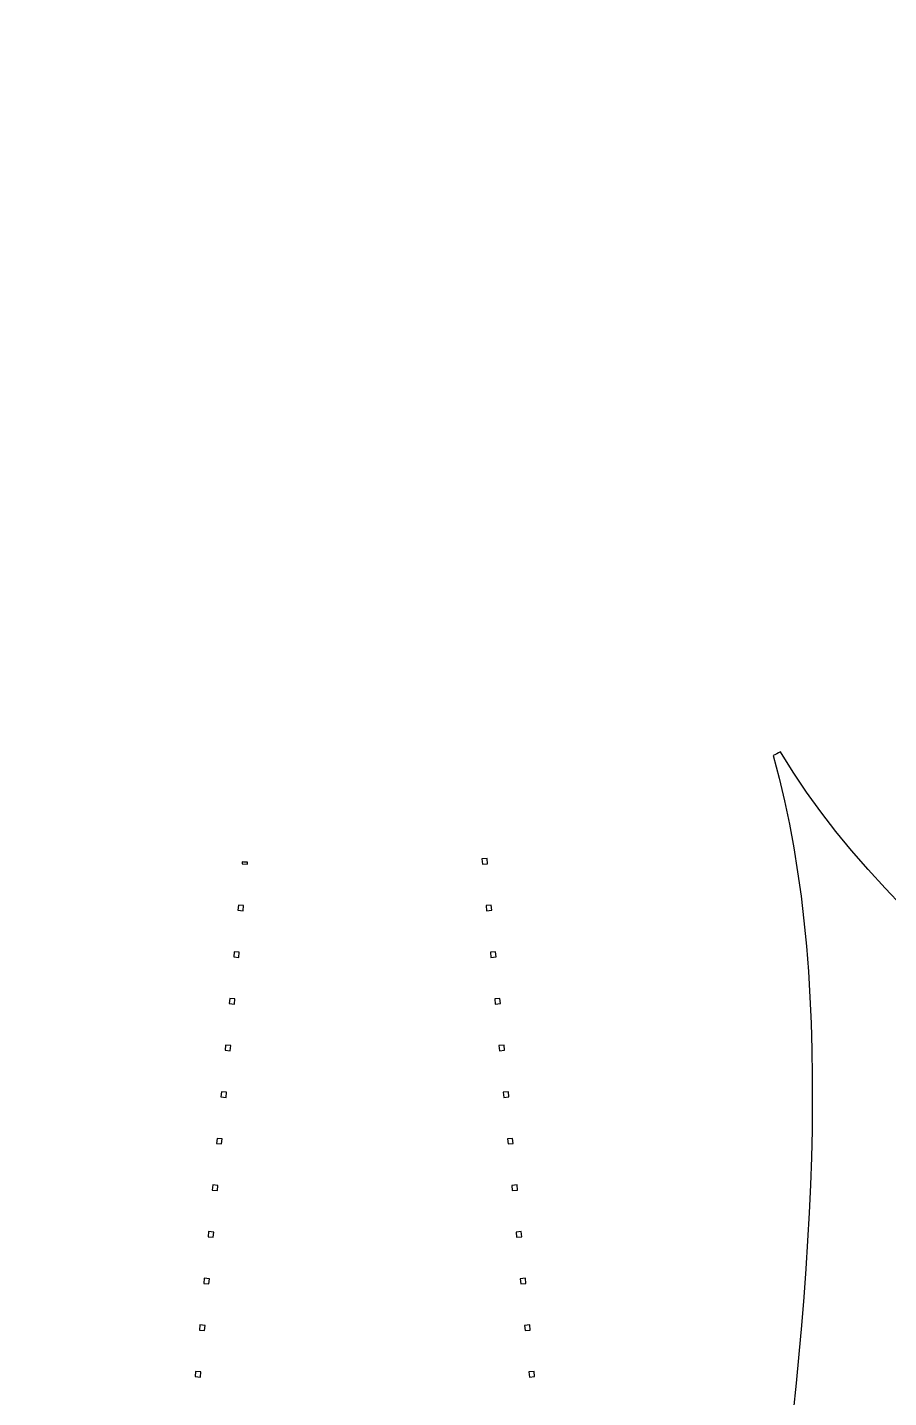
# Model space of a CAD drawing. Header units: centimetres. Extents: x -14.4 to 14.4, y -14.4 to 14.4.
# Drawn here: x -1.27 to 2.66, y -7.26 to -1.01 of the extents above; entities that cross this region are included whole.
import ezdxf
from ezdxf.lldxf.tags import DXFTag

# ---------------------------------------------------------------- set-up
doc = ezdxf.new("R2010")
doc.units = ezdxf.units.CM
doc.header["$MEASUREMENT"] = 0
doc.layers.add('Layer 1', color=7, linetype='Continuous')
tags = doc.linetypes.add('New Line1', pattern=[0.2, 0.1, -0.1]).pattern_tags.tags
tags[6:7] = [DXFTag(74, 4), DXFTag(75, 0), DXFTag(340, '0'), DXFTag(46, 1.0), DXFTag(50, 0.0), DXFTag(44, 0.0), DXFTag(45, 0.0)]
tags[4:5] = [DXFTag(74, 4), DXFTag(75, 0), DXFTag(340, '0'), DXFTag(46, 1.0), DXFTag(50, 0.0), DXFTag(44, 0.0), DXFTag(45, 0.0)]
tags = doc.linetypes.add('New Line272', pattern=[0.2, 0.1, -0.1]).pattern_tags.tags
tags[6:7] = [DXFTag(74, 4), DXFTag(75, 0), DXFTag(340, '0'), DXFTag(46, 1.0), DXFTag(50, 0.0), DXFTag(44, 0.0), DXFTag(45, 0.0)]
tags[4:5] = [DXFTag(74, 4), DXFTag(75, 0), DXFTag(340, '0'), DXFTag(46, 1.0), DXFTag(50, 0.0), DXFTag(44, 0.0), DXFTag(45, 0.0)]
tags = doc.linetypes.add('New Line273', pattern=[0.2, 0.1, -0.1]).pattern_tags.tags
tags[6:7] = [DXFTag(74, 4), DXFTag(75, 0), DXFTag(340, '0'), DXFTag(46, 1.0), DXFTag(50, 0.0), DXFTag(44, 0.0), DXFTag(45, 0.0)]
tags[4:5] = [DXFTag(74, 4), DXFTag(75, 0), DXFTag(340, '0'), DXFTag(46, 1.0), DXFTag(50, 0.0), DXFTag(44, 0.0), DXFTag(45, 0.0)]
tags = doc.linetypes.add('New Line281', pattern=[0.2, 0.1, -0.1]).pattern_tags.tags
tags[6:7] = [DXFTag(74, 4), DXFTag(75, 0), DXFTag(340, '0'), DXFTag(46, 1.0), DXFTag(50, 0.0), DXFTag(44, 0.0), DXFTag(45, 0.0)]
tags[4:5] = [DXFTag(74, 4), DXFTag(75, 0), DXFTag(340, '0'), DXFTag(46, 1.0), DXFTag(50, 0.0), DXFTag(44, 0.0), DXFTag(45, 0.0)]
tags = doc.linetypes.add('New Line282', pattern=[0.2, 0.1, -0.1]).pattern_tags.tags
tags[6:7] = [DXFTag(74, 4), DXFTag(75, 0), DXFTag(340, '0'), DXFTag(46, 1.0), DXFTag(50, 0.0), DXFTag(44, 0.0), DXFTag(45, 0.0)]
tags[4:5] = [DXFTag(74, 4), DXFTag(75, 0), DXFTag(340, '0'), DXFTag(46, 1.0), DXFTag(50, 0.0), DXFTag(44, 0.0), DXFTag(45, 0.0)]
tags = doc.linetypes.add('New Line290', pattern=[0.2, 0.1, -0.1]).pattern_tags.tags
tags[6:7] = [DXFTag(74, 4), DXFTag(75, 0), DXFTag(340, '0'), DXFTag(46, 1.0), DXFTag(50, 0.0), DXFTag(44, 0.0), DXFTag(45, 0.0)]
tags[4:5] = [DXFTag(74, 4), DXFTag(75, 0), DXFTag(340, '0'), DXFTag(46, 1.0), DXFTag(50, 0.0), DXFTag(44, 0.0), DXFTag(45, 0.0)]
tags = doc.linetypes.add('New Line291', pattern=[0.2, 0.1, -0.1]).pattern_tags.tags
tags[6:7] = [DXFTag(74, 4), DXFTag(75, 0), DXFTag(340, '0'), DXFTag(46, 1.0), DXFTag(50, 0.0), DXFTag(44, 0.0), DXFTag(45, 0.0)]
tags[4:5] = [DXFTag(74, 4), DXFTag(75, 0), DXFTag(340, '0'), DXFTag(46, 1.0), DXFTag(50, 0.0), DXFTag(44, 0.0), DXFTag(45, 0.0)]
tags = doc.linetypes.add('New Line297', pattern=[0.2, 0.1, -0.1]).pattern_tags.tags
tags[6:7] = [DXFTag(74, 4), DXFTag(75, 0), DXFTag(340, '0'), DXFTag(46, 1.0), DXFTag(50, 0.0), DXFTag(44, 0.0), DXFTag(45, 0.0)]
tags[4:5] = [DXFTag(74, 4), DXFTag(75, 0), DXFTag(340, '0'), DXFTag(46, 1.0), DXFTag(50, 0.0), DXFTag(44, 0.0), DXFTag(45, 0.0)]
tags = doc.linetypes.add('New Line298', pattern=[0.2, 0.1, -0.1]).pattern_tags.tags
tags[6:7] = [DXFTag(74, 4), DXFTag(75, 0), DXFTag(340, '0'), DXFTag(46, 1.0), DXFTag(50, 0.0), DXFTag(44, 0.0), DXFTag(45, 0.0)]
tags[4:5] = [DXFTag(74, 4), DXFTag(75, 0), DXFTag(340, '0'), DXFTag(46, 1.0), DXFTag(50, 0.0), DXFTag(44, 0.0), DXFTag(45, 0.0)]
tags = doc.linetypes.add('New Line303', pattern=[0.2, 0.1, -0.1]).pattern_tags.tags
tags[6:7] = [DXFTag(74, 4), DXFTag(75, 0), DXFTag(340, '0'), DXFTag(46, 1.0), DXFTag(50, 0.0), DXFTag(44, 0.0), DXFTag(45, 0.0)]
tags[4:5] = [DXFTag(74, 4), DXFTag(75, 0), DXFTag(340, '0'), DXFTag(46, 1.0), DXFTag(50, 0.0), DXFTag(44, 0.0), DXFTag(45, 0.0)]
tags = doc.linetypes.add('New Line304', pattern=[0.2, 0.1, -0.1]).pattern_tags.tags
tags[6:7] = [DXFTag(74, 4), DXFTag(75, 0), DXFTag(340, '0'), DXFTag(46, 1.0), DXFTag(50, 0.0), DXFTag(44, 0.0), DXFTag(45, 0.0)]
tags[4:5] = [DXFTag(74, 4), DXFTag(75, 0), DXFTag(340, '0'), DXFTag(46, 1.0), DXFTag(50, 0.0), DXFTag(44, 0.0), DXFTag(45, 0.0)]
tags = doc.linetypes.add('New Line308', pattern=[0.2, 0.1, -0.1]).pattern_tags.tags
tags[6:7] = [DXFTag(74, 4), DXFTag(75, 0), DXFTag(340, '0'), DXFTag(46, 1.0), DXFTag(50, 0.0), DXFTag(44, 0.0), DXFTag(45, 0.0)]
tags[4:5] = [DXFTag(74, 4), DXFTag(75, 0), DXFTag(340, '0'), DXFTag(46, 1.0), DXFTag(50, 0.0), DXFTag(44, 0.0), DXFTag(45, 0.0)]
tags = doc.linetypes.add('New Line309', pattern=[0.2, 0.1, -0.1]).pattern_tags.tags
tags[6:7] = [DXFTag(74, 4), DXFTag(75, 0), DXFTag(340, '0'), DXFTag(46, 1.0), DXFTag(50, 0.0), DXFTag(44, 0.0), DXFTag(45, 0.0)]
tags[4:5] = [DXFTag(74, 4), DXFTag(75, 0), DXFTag(340, '0'), DXFTag(46, 1.0), DXFTag(50, 0.0), DXFTag(44, 0.0), DXFTag(45, 0.0)]
tags = doc.linetypes.add('New Line313', pattern=[0.2, 0.1, -0.1]).pattern_tags.tags
tags[6:7] = [DXFTag(74, 4), DXFTag(75, 0), DXFTag(340, '0'), DXFTag(46, 1.0), DXFTag(50, 0.0), DXFTag(44, 0.0), DXFTag(45, 0.0)]
tags[4:5] = [DXFTag(74, 4), DXFTag(75, 0), DXFTag(340, '0'), DXFTag(46, 1.0), DXFTag(50, 0.0), DXFTag(44, 0.0), DXFTag(45, 0.0)]
tags = doc.linetypes.add('New Line314', pattern=[0.2, 0.1, -0.1]).pattern_tags.tags
tags[6:7] = [DXFTag(74, 4), DXFTag(75, 0), DXFTag(340, '0'), DXFTag(46, 1.0), DXFTag(50, 0.0), DXFTag(44, 0.0), DXFTag(45, 0.0)]
tags[4:5] = [DXFTag(74, 4), DXFTag(75, 0), DXFTag(340, '0'), DXFTag(46, 1.0), DXFTag(50, 0.0), DXFTag(44, 0.0), DXFTag(45, 0.0)]
tags = doc.linetypes.add('New Line318', pattern=[0.2, 0.1, -0.1]).pattern_tags.tags
tags[6:7] = [DXFTag(74, 4), DXFTag(75, 0), DXFTag(340, '0'), DXFTag(46, 1.0), DXFTag(50, 0.0), DXFTag(44, 0.0), DXFTag(45, 0.0)]
tags[4:5] = [DXFTag(74, 4), DXFTag(75, 0), DXFTag(340, '0'), DXFTag(46, 1.0), DXFTag(50, 0.0), DXFTag(44, 0.0), DXFTag(45, 0.0)]
tags = doc.linetypes.add('New Line319', pattern=[0.2, 0.1, -0.1]).pattern_tags.tags
tags[6:7] = [DXFTag(74, 4), DXFTag(75, 0), DXFTag(340, '0'), DXFTag(46, 1.0), DXFTag(50, 0.0), DXFTag(44, 0.0), DXFTag(45, 0.0)]
tags[4:5] = [DXFTag(74, 4), DXFTag(75, 0), DXFTag(340, '0'), DXFTag(46, 1.0), DXFTag(50, 0.0), DXFTag(44, 0.0), DXFTag(45, 0.0)]
tags = doc.linetypes.add('New Line324', pattern=[0.2, 0.1, -0.1]).pattern_tags.tags
tags[6:7] = [DXFTag(74, 4), DXFTag(75, 0), DXFTag(340, '0'), DXFTag(46, 1.0), DXFTag(50, 0.0), DXFTag(44, 0.0), DXFTag(45, 0.0)]
tags[4:5] = [DXFTag(74, 4), DXFTag(75, 0), DXFTag(340, '0'), DXFTag(46, 1.0), DXFTag(50, 0.0), DXFTag(44, 0.0), DXFTag(45, 0.0)]
tags = doc.linetypes.add('New Line325', pattern=[0.2, 0.1, -0.1]).pattern_tags.tags
tags[6:7] = [DXFTag(74, 4), DXFTag(75, 0), DXFTag(340, '0'), DXFTag(46, 1.0), DXFTag(50, 0.0), DXFTag(44, 0.0), DXFTag(45, 0.0)]
tags[4:5] = [DXFTag(74, 4), DXFTag(75, 0), DXFTag(340, '0'), DXFTag(46, 1.0), DXFTag(50, 0.0), DXFTag(44, 0.0), DXFTag(45, 0.0)]
tags = doc.linetypes.add('New Line328', pattern=[0.2, 0.1, -0.1]).pattern_tags.tags
tags[6:7] = [DXFTag(74, 4), DXFTag(75, 0), DXFTag(340, '0'), DXFTag(46, 1.0), DXFTag(50, 0.0), DXFTag(44, 0.0), DXFTag(45, 0.0)]
tags[4:5] = [DXFTag(74, 4), DXFTag(75, 0), DXFTag(340, '0'), DXFTag(46, 1.0), DXFTag(50, 0.0), DXFTag(44, 0.0), DXFTag(45, 0.0)]
tags = doc.linetypes.add('New Line329', pattern=[0.2, 0.1, -0.1]).pattern_tags.tags
tags[6:7] = [DXFTag(74, 4), DXFTag(75, 0), DXFTag(340, '0'), DXFTag(46, 1.0), DXFTag(50, 0.0), DXFTag(44, 0.0), DXFTag(45, 0.0)]
tags[4:5] = [DXFTag(74, 4), DXFTag(75, 0), DXFTag(340, '0'), DXFTag(46, 1.0), DXFTag(50, 0.0), DXFTag(44, 0.0), DXFTag(45, 0.0)]
tags = doc.linetypes.add('New Line333', pattern=[0.2, 0.1, -0.1]).pattern_tags.tags
tags[6:7] = [DXFTag(74, 4), DXFTag(75, 0), DXFTag(340, '0'), DXFTag(46, 1.0), DXFTag(50, 0.0), DXFTag(44, 0.0), DXFTag(45, 0.0)]
tags[4:5] = [DXFTag(74, 4), DXFTag(75, 0), DXFTag(340, '0'), DXFTag(46, 1.0), DXFTag(50, 0.0), DXFTag(44, 0.0), DXFTag(45, 0.0)]
tags = doc.linetypes.add('New Line334', pattern=[0.2, 0.1, -0.1]).pattern_tags.tags
tags[6:7] = [DXFTag(74, 4), DXFTag(75, 0), DXFTag(340, '0'), DXFTag(46, 1.0), DXFTag(50, 0.0), DXFTag(44, 0.0), DXFTag(45, 0.0)]
tags[4:5] = [DXFTag(74, 4), DXFTag(75, 0), DXFTag(340, '0'), DXFTag(46, 1.0), DXFTag(50, 0.0), DXFTag(44, 0.0), DXFTag(45, 0.0)]
tags = doc.linetypes.add('New Line336', pattern=[0.2, 0.1, -0.1]).pattern_tags.tags
tags[6:7] = [DXFTag(74, 4), DXFTag(75, 0), DXFTag(340, '0'), DXFTag(46, 1.0), DXFTag(50, 0.0), DXFTag(44, 0.0), DXFTag(45, 0.0)]
tags[4:5] = [DXFTag(74, 4), DXFTag(75, 0), DXFTag(340, '0'), DXFTag(46, 1.0), DXFTag(50, 0.0), DXFTag(44, 0.0), DXFTag(45, 0.0)]
tags = doc.linetypes.add('New Line337', pattern=[0.2, 0.1, -0.1]).pattern_tags.tags
tags[6:7] = [DXFTag(74, 4), DXFTag(75, 0), DXFTag(340, '0'), DXFTag(46, 1.0), DXFTag(50, 0.0), DXFTag(44, 0.0), DXFTag(45, 0.0)]
tags[4:5] = [DXFTag(74, 4), DXFTag(75, 0), DXFTag(340, '0'), DXFTag(46, 1.0), DXFTag(50, 0.0), DXFTag(44, 0.0), DXFTag(45, 0.0)]

msp = doc.modelspace()

# ---------------------------------------------------------------- linework, layer by layer
at = {"layer": 'Layer 1', "linetype": 'New Line1', "lineweight": 30}
msp.add_open_spline([(-0.02824, 13.49374), (-0.40654, 13.49374), (-0.71734, 12.90195), (-0.74708, 12.15026), (-0.74708, 12.15026), (-0.87804, 12.42245), (-1.06047, 12.59166), (-1.26266, 12.59166), (-1.26266, 12.59166), (-1.36255, 12.51294), (-1.46559, 12.43115), (-1.45851, 12.29047), (-1.45851, 12.29047), (-1.34745, 10.08373), (-2.43411, 6.76733), (-1.87543, 4.59605), (-1.87543, 4.59605), (-1.92103, 4.57666), (-1.9663, 4.55671), (-2.01119, 4.53596), (-2.01119, 4.53596), (-3.20898, 6.51937), (-6.9413, 7.63345), (-8.80574, 9.12428), (-8.80574, 9.12428), (-8.91576, 9.21225), (-9.0418, 9.17638), (-9.16406, 9.14134), (-9.16406, 9.14134), (-9.28223, 8.97727), (-9.25199, 8.73012), (-9.10768, 8.46478), (-9.10768, 8.46478), (-9.73499, 8.87998), (-10.39696, 8.97352), (-10.61807, 8.66656), (-10.61807, 8.66656), (-10.84917, 8.34573), (-10.51168, 7.70708), (-9.8651, 7.23628), (-9.8651, 7.23628), (-10.21171, 7.32302), (-10.50267, 7.28294), (-10.63513, 7.09904), (-10.63513, 7.09904), (-10.71075, 6.93313), (-10.69029, 6.80578), (-10.55576, 6.72663), (-10.55576, 6.72663), (-8.64198, 5.60077), (-6.55349, 2.76652), (-4.50601, 1.88906), (-4.50601, 1.88906), (-4.51834, 1.85783), (-4.52991, 1.82639), (-4.54162, 1.79485), (-4.54162, 1.79485), (-6.7129, 2.25581), (-9.91269, 1.22975), (-12.06096, 1.33787), (-12.06096, 1.33787), (-12.20164, 1.34495), (-12.28343, 1.24191), (-12.36215, 1.14202), (-12.36215, 1.14202), (-12.36215, 0.93983), (-12.19294, 0.7574), (-11.92075, 0.62644), (-11.92075, 0.62644), (-12.67244, 0.5967), (-13.26423, 0.2859), (-13.26423, -0.09241), (-13.26423, -0.09241), (-13.26423, -0.4878), (-12.61745, -0.80936), (-11.81763, -0.81348), (-11.81763, -0.81348), (-12.14958, -0.94567), (-12.36215, -1.14768), (-12.36215, -1.37431), (-12.36215, -1.37431), (-12.32654, -1.55313), (-12.23567, -1.64466), (-12.08025, -1.63025), (-12.08025, -1.63025), (-9.88165, -1.42641), (-6.5557, -2.49265), (-4.38064, -2.02788), (-4.38064, -2.02788), (-4.3753, -2.03921), (-4.37048, -2.05072), (-4.36506, -2.062), (-4.36506, -2.062), (-6.35628, -3.01994), (-8.38051, -5.72642), (-10.23973, -6.8202), (-10.23973, -6.8202), (-10.37426, -6.89934), (-10.39398, -7.02669), (-10.31837, -7.1926), (-10.31837, -7.1926), (-10.18591, -7.3765), (-9.89568, -7.41585), (-9.54907, -7.3291), (-9.54907, -7.3291), (-10.19565, -7.79991), (-10.5324, -8.43929), (-10.3013, -8.76012), (-10.3013, -8.76012), (-10.0802, -9.06709), (-9.41822, -8.97354), (-8.79091, -8.55834), (-8.79091, -8.55834), (-8.93523, -8.82368), (-8.96621, -9.07009), (-8.84803, -9.23416), (-8.84803, -9.23416), (-8.72578, -9.2692), (-8.59899, -9.30507), (-8.48898, -9.2171), (-8.48898, -9.2171), (-6.59659, -7.70392), (-2.78012, -6.57891), (-1.64249, -4.53902), (-1.64249, -4.53902), (-1.62523, -4.54532), (-1.60791, -4.55147), (-1.59056, -4.55757), (-1.59056, -4.55757), (-2.15416, -6.72869), (-1.06467, -10.0506), (-1.17587, -12.26015), (-1.17587, -12.26015), (-1.18295, -12.40083), (-1.07991, -12.48262), (-0.98002, -12.56133), (-0.98002, -12.56133), (-0.77782, -12.56133), (-0.5954, -12.39212), (-0.46444, -12.11994), (-0.46444, -12.11994), (-0.4347, -12.87162), (-0.1239, -13.46342), (0.25441, -13.46342), (0.25441, -13.46342), (0.6498, -13.46342), (0.97136, -12.81663), (0.97548, -12.01682), (0.97548, -12.01682), (1.10767, -12.34877), (1.30968, -12.56134), (1.53632, -12.56133), (1.53632, -12.56133), (1.71514, -12.52572), (1.80666, -12.43486), (1.79225, -12.27943), (1.79225, -12.27943), (1.5806, -9.99663), (2.7384, -6.49836), (2.12979, -4.33502), (2.12979, -4.33502), (2.14089, -4.32954), (2.15213, -4.32425), (2.16317, -4.3187), (2.16317, -4.3187), (3.35857, -6.30441), (7.09436, -7.41896), (8.95996, -8.91072), (8.95996, -8.91072), (9.06997, -8.99869), (9.19676, -8.96282), (9.31901, -8.92778), (9.31901, -8.92778), (9.43719, -8.76371), (9.40621, -8.51656), (9.26189, -8.25122), (9.26189, -8.25122), (9.88921, -8.66642), (10.55118, -8.75996), (10.77229, -8.453), (10.77229, -8.453), (11.00338, -8.13217), (10.66663, -7.49353), (10.02005, -7.02272), (10.02005, -7.02272), (10.36666, -7.10947), (10.65763, -7.06938), (10.79009, -6.88548), (10.79009, -6.88548), (10.86571, -6.71957), (10.84524, -6.59222), (10.71071, -6.51307), (10.71071, -6.51307), (8.8208, -5.40125), (6.7603, -2.62378), (4.73738, -1.70963), (4.73738, -1.70963), (6.91331, -2.11819), (10.16684, -1.08998), (12.32942, -1.29049), (12.32942, -1.29049), (12.48484, -1.30489), (12.5757, -1.21337), (12.61132, -1.03455), (12.61132, -1.03455), (12.61132, -0.80791), (12.39875, -0.60591), (12.06681, -0.47371), (12.06681, -0.47371), (12.86662, -0.4696), (13.5134, -0.14804), (13.5134, 0.24736), (13.5134, 0.24736), (13.5134, 0.62567), (12.92161, 0.93646), (12.16992, 0.96621), (12.16992, 0.96621), (12.44211, 1.09716), (12.61132, 1.27959), (12.61132, 1.48179), (12.61132, 1.48179), (12.5326, 1.58167), (12.45082, 1.68472), (12.31013, 1.67764), (12.31013, 1.67764), (10.04607, 1.56369), (6.61388, 2.70992), (4.4488, 2.04707), (4.4488, 2.04707), (4.44242, 2.06171), (4.43603, 2.07628), (4.42951, 2.09084), (4.42951, 2.09084), (6.51469, 2.90706), (8.64662, 5.82911), (10.59721, 6.97663), (10.59721, 6.97663), (10.73174, 7.05578), (10.7522, 7.18313), (10.67659, 7.34904), (10.67659, 7.34904), (10.54413, 7.53294), (10.25316, 7.57303), (9.90655, 7.48628), (9.90655, 7.48628), (10.55313, 7.95709), (10.89062, 8.59573), (10.65952, 8.91656), (10.65952, 8.91656), (10.43842, 9.22353), (9.77645, 9.12998), (9.14913, 8.71478), (9.14913, 8.71478), (9.29345, 8.98012), (9.32369, 9.22727), (9.20551, 9.39134), (9.20551, 9.39134), (9.08326, 9.42638), (8.95721, 9.46225), (8.8472, 9.37428), (8.8472, 9.37428), (6.9173, 7.83111), (2.98618, 6.69165), (1.93617, 4.5738), (1.93617, 4.5738), (1.92481, 4.57879), (1.91345, 4.58373), (1.90205, 4.58864), (1.90205, 4.58864), (2.3783, 6.76324), (1.30511, 10.10404), (1.50961, 12.30976), (1.50961, 12.30976), (1.52402, 12.46518), (1.43249, 12.55604), (1.25367, 12.59166), (1.25367, 12.59166), (1.02704, 12.59166), (0.82503, 12.37909), (0.69284, 12.04714), (0.69284, 12.04714), (0.68872, 12.84696), (0.36716, 13.49374), (-0.02824, 13.49374)], degree=3, knots=[0, 0, 0, 0, 0.0138889, 0.0138889, 0.0138889, 0.0138889, 0.0277778, 0.0277778, 0.0277778, 0.0277778, 0.0416667, 0.0416667, 0.0416667, 0.0416667, 0.0555556, 0.0555556, 0.0555556, 0.0555556, 0.0694444, 0.0694444, 0.0694444, 0.0694444, 0.0833333, 0.0833333, 0.0833333, 0.0833333, 0.0972222, 0.0972222, 0.0972222, 0.0972222, 0.1111111, 0.1111111, 0.1111111, 0.1111111, 0.125, 0.125, 0.125, 0.125, 0.1388889, 0.1388889, 0.1388889, 0.1388889, 0.1527778, 0.1527778, 0.1527778, 0.1527778, 0.1666667, 0.1666667, 0.1666667, 0.1666667, 0.1805556, 0.1805556, 0.1805556, 0.1805556, 0.1944444, 0.1944444, 0.1944444, 0.1944444, 0.2083333, 0.2083333, 0.2083333, 0.2083333, 0.2222222, 0.2222222, 0.2222222, 0.2222222, 0.2361111, 0.2361111, 0.2361111, 0.2361111, 0.25, 0.25, 0.25, 0.25, 0.2638889, 0.2638889, 0.2638889, 0.2638889, 0.2777778, 0.2777778, 0.2777778, 0.2777778, 0.2916667, 0.2916667, 0.2916667, 0.2916667, 0.3055556, 0.3055556, 0.3055556, 0.3055556, 0.3194444, 0.3194444, 0.3194444, 0.3194444, 0.3333333, 0.3333333, 0.3333333, 0.3333333, 0.3472222, 0.3472222, 0.3472222, 0.3472222, 0.3611111, 0.3611111, 0.3611111, 0.3611111, 0.375, 0.375, 0.375, 0.375, 0.3888889, 0.3888889, 0.3888889, 0.3888889, 0.4027778, 0.4027778, 0.4027778, 0.4027778, 0.4166667, 0.4166667, 0.4166667, 0.4166667, 0.4305556, 0.4305556, 0.4305556, 0.4305556, 0.4444444, 0.4444444, 0.4444444, 0.4444444, 0.4583333, 0.4583333, 0.4583333, 0.4583333, 0.4722222, 0.4722222, 0.4722222, 0.4722222, 0.4861111, 0.4861111, 0.4861111, 0.4861111, 0.5, 0.5, 0.5, 0.5, 0.5138889, 0.5138889, 0.5138889, 0.5138889, 0.5277778, 0.5277778, 0.5277778, 0.5277778, 0.5416667, 0.5416667, 0.5416667, 0.5416667, 0.5555556, 0.5555556, 0.5555556, 0.5555556, 0.5694444, 0.5694444, 0.5694444, 0.5694444, 0.5833333, 0.5833333, 0.5833333, 0.5833333, 0.5972222, 0.5972222, 0.5972222, 0.5972222, 0.6111111, 0.6111111, 0.6111111, 0.6111111, 0.625, 0.625, 0.625, 0.625, 0.6388889, 0.6388889, 0.6388889, 0.6388889, 0.6527778, 0.6527778, 0.6527778, 0.6527778, 0.6666667, 0.6666667, 0.6666667, 0.6666667, 0.6805556, 0.6805556, 0.6805556, 0.6805556, 0.6944444, 0.6944444, 0.6944444, 0.6944444, 0.7083333, 0.7083333, 0.7083333, 0.7083333, 0.7222222, 0.7222222, 0.7222222, 0.7222222, 0.7361111, 0.7361111, 0.7361111, 0.7361111, 0.75, 0.75, 0.75, 0.75, 0.7638889, 0.7638889, 0.7638889, 0.7638889, 0.7777778, 0.7777778, 0.7777778, 0.7777778, 0.7916667, 0.7916667, 0.7916667, 0.7916667, 0.8055556, 0.8055556, 0.8055556, 0.8055556, 0.8194444, 0.8194444, 0.8194444, 0.8194444, 0.8333333, 0.8333333, 0.8333333, 0.8333333, 0.8472222, 0.8472222, 0.8472222, 0.8472222, 0.8611111, 0.8611111, 0.8611111, 0.8611111, 0.875, 0.875, 0.875, 0.875, 0.8888889, 0.8888889, 0.8888889, 0.8888889, 0.9027778, 0.9027778, 0.9027778, 0.9027778, 0.9166667, 0.9166667, 0.9166667, 0.9166667, 0.9305556, 0.9305556, 0.9305556, 0.9305556, 0.9444444, 0.9444444, 0.9444444, 0.9444444, 0.9583333, 0.9583333, 0.9583333, 0.9583333, 0.9722222, 0.9722222, 0.9722222, 0.9722222, 1, 1, 1, 1], dxfattribs=at)
at = {"layer": 'Layer 1', "linetype": 'New Line272', "lineweight": 30}
msp.add_open_spline([(0.82489, -4.80461), (0.82489, -4.80461), (0.82711, -4.82834), (0.82711, -4.82834), (0.82711, -4.82834), (0.82711, -4.82834), (0.80337, -4.83057), (0.80337, -4.83057), (0.80337, -4.83057), (0.80337, -4.83057), (0.80115, -4.80683), (0.80115, -4.80683), (0.80115, -4.80683), (0.80115, -4.80683), (0.82489, -4.80461), (0.82489, -4.80461)], degree=3, knots=[0, 0, 0, 0, 0.2, 0.2, 0.2, 0.2, 0.4, 0.4, 0.4, 0.4, 0.6, 0.6, 0.6, 0.6, 1, 1, 1, 1], dxfattribs=at)
at = {"layer": 'Layer 1', "linetype": 'New Line273', "lineweight": 30}
msp.add_open_spline([(-0.29159, -4.82018), (-0.28369, -4.82067), (-0.27577, -4.82122), (-0.26785, -4.82167), (-0.26785, -4.82167), (-0.26785, -4.82167), (-0.26859, -4.83057), (-0.26859, -4.83057), (-0.26859, -4.83057), (-0.26859, -4.83057), (-0.29233, -4.82834), (-0.29233, -4.82834), (-0.29233, -4.82834), (-0.29233, -4.82834), (-0.29159, -4.82018), (-0.29159, -4.82018)], degree=3, knots=[0, 0, 0, 0, 0.2, 0.2, 0.2, 0.2, 0.4, 0.4, 0.4, 0.4, 0.6, 0.6, 0.6, 0.6, 1, 1, 1, 1], dxfattribs=at)
at = {"layer": 'Layer 1', "linetype": 'New Line281', "lineweight": 30}
msp.add_open_spline([(-0.30939, -5.01751), (-0.30939, -5.01751), (-0.28566, -5.019), (-0.28566, -5.019), (-0.28566, -5.019), (-0.28566, -5.019), (-0.28788, -5.04274), (-0.28788, -5.04274), (-0.28788, -5.04274), (-0.28788, -5.04274), (-0.31162, -5.04051), (-0.31162, -5.04051), (-0.31162, -5.04051), (-0.31162, -5.04051), (-0.30939, -5.01751), (-0.30939, -5.01751)], degree=3, knots=[0, 0, 0, 0, 0.2, 0.2, 0.2, 0.2, 0.4, 0.4, 0.4, 0.4, 0.6, 0.6, 0.6, 0.6, 1, 1, 1, 1], dxfattribs=at)
at = {"layer": 'Layer 1', "linetype": 'New Line282', "lineweight": 30}
msp.add_open_spline([(0.84417, -5.01751), (0.84417, -5.01751), (0.8464, -5.04051), (0.8464, -5.04051), (0.8464, -5.04051), (0.8464, -5.04051), (0.82266, -5.04274), (0.82266, -5.04274), (0.82266, -5.04274), (0.82266, -5.04274), (0.82044, -5.019), (0.82044, -5.019), (0.82044, -5.019), (0.82044, -5.019), (0.84417, -5.01751), (0.84417, -5.01751)], degree=3, knots=[0, 0, 0, 0, 0.2, 0.2, 0.2, 0.2, 0.4, 0.4, 0.4, 0.4, 0.6, 0.6, 0.6, 0.6, 1, 1, 1, 1], dxfattribs=at)
at = {"layer": 'Layer 1', "linetype": 'New Line290', "lineweight": 30}
msp.add_open_spline([(-0.32868, -5.22968), (-0.32868, -5.22968), (-0.30569, -5.23191), (-0.30569, -5.23191), (-0.30569, -5.23191), (-0.30569, -5.23191), (-0.30717, -5.25565), (-0.30717, -5.25565), (-0.30717, -5.25565), (-0.30717, -5.25565), (-0.33091, -5.25342), (-0.33091, -5.25342), (-0.33091, -5.25342), (-0.33091, -5.25342), (-0.32868, -5.22968), (-0.32868, -5.22968)], degree=3, knots=[0, 0, 0, 0, 0.2, 0.2, 0.2, 0.2, 0.4, 0.4, 0.4, 0.4, 0.6, 0.6, 0.6, 0.6, 1, 1, 1, 1], dxfattribs=at)
at = {"layer": 'Layer 1', "linetype": 'New Line291', "lineweight": 30}
msp.add_open_spline([(0.86346, -5.22968), (0.86346, -5.22968), (0.86569, -5.25342), (0.86569, -5.25342), (0.86569, -5.25342), (0.86569, -5.25342), (0.84195, -5.25565), (0.84195, -5.25565), (0.84195, -5.25565), (0.84195, -5.25565), (0.84047, -5.23191), (0.84047, -5.23191), (0.84047, -5.23191), (0.84047, -5.23191), (0.86346, -5.22968), (0.86346, -5.22968)], degree=3, knots=[0, 0, 0, 0, 0.2, 0.2, 0.2, 0.2, 0.4, 0.4, 0.4, 0.4, 0.6, 0.6, 0.6, 0.6, 1, 1, 1, 1], dxfattribs=at)
at = {"layer": 'Layer 1', "linetype": 'New Line297', "lineweight": 30}
msp.add_open_spline([(-0.34871, -5.44259), (-0.34871, -5.44259), (-0.32497, -5.44482), (-0.32497, -5.44482), (-0.32497, -5.44482), (-0.32497, -5.44482), (-0.3272, -5.46856), (-0.3272, -5.46856), (-0.3272, -5.46856), (-0.3272, -5.46856), (-0.35094, -5.46633), (-0.35094, -5.46633), (-0.35094, -5.46633), (-0.35094, -5.46633), (-0.34871, -5.44259), (-0.34871, -5.44259)], degree=3, knots=[0, 0, 0, 0, 0.2, 0.2, 0.2, 0.2, 0.4, 0.4, 0.4, 0.4, 0.6, 0.6, 0.6, 0.6, 1, 1, 1, 1], dxfattribs=at)
at = {"layer": 'Layer 1', "linetype": 'New Line298', "lineweight": 30}
msp.add_open_spline([(0.88349, -5.44259), (0.88349, -5.44259), (0.88572, -5.46633), (0.88572, -5.46633), (0.88572, -5.46633), (0.88572, -5.46633), (0.86198, -5.46856), (0.86198, -5.46856), (0.86198, -5.46856), (0.86198, -5.46856), (0.85975, -5.44482), (0.85975, -5.44482), (0.85975, -5.44482), (0.85975, -5.44482), (0.88349, -5.44259), (0.88349, -5.44259)], degree=3, knots=[0, 0, 0, 0, 0.2, 0.2, 0.2, 0.2, 0.4, 0.4, 0.4, 0.4, 0.6, 0.6, 0.6, 0.6, 1, 1, 1, 1], dxfattribs=at)
at = {"layer": 'Layer 1', "linetype": 'New Line303', "lineweight": 30}
msp.add_open_spline([(-0.368, -5.6555), (-0.368, -5.6555), (-0.34426, -5.65773), (-0.34426, -5.65773), (-0.34426, -5.65773), (-0.34426, -5.65773), (-0.34649, -5.68147), (-0.34649, -5.68147), (-0.34649, -5.68147), (-0.34649, -5.68147), (-0.37023, -5.67924), (-0.37023, -5.67924), (-0.37023, -5.67924), (-0.37023, -5.67924), (-0.368, -5.6555), (-0.368, -5.6555)], degree=3, knots=[0, 0, 0, 0, 0.2, 0.2, 0.2, 0.2, 0.4, 0.4, 0.4, 0.4, 0.6, 0.6, 0.6, 0.6, 1, 1, 1, 1], dxfattribs=at)
at = {"layer": 'Layer 1', "linetype": 'New Line304', "lineweight": 30}
msp.add_open_spline([(0.90278, -5.6555), (0.90278, -5.6555), (0.90501, -5.67924), (0.90501, -5.67924), (0.90501, -5.67924), (0.90501, -5.67924), (0.88127, -5.68147), (0.88127, -5.68147), (0.88127, -5.68147), (0.88127, -5.68147), (0.87904, -5.65773), (0.87904, -5.65773), (0.87904, -5.65773), (0.87904, -5.65773), (0.90278, -5.6555), (0.90278, -5.6555)], degree=3, knots=[0, 0, 0, 0, 0.2, 0.2, 0.2, 0.2, 0.4, 0.4, 0.4, 0.4, 0.6, 0.6, 0.6, 0.6, 1, 1, 1, 1], dxfattribs=at)
at = {"layer": 'Layer 1', "linetype": 'New Line308', "lineweight": 30}
msp.add_open_spline([(-0.38729, -5.86841), (-0.38729, -5.86841), (-0.36355, -5.87064), (-0.36355, -5.87064), (-0.36355, -5.87064), (-0.36355, -5.87064), (-0.36577, -5.89438), (-0.36577, -5.89438), (-0.36577, -5.89438), (-0.36577, -5.89438), (-0.38951, -5.89215), (-0.38951, -5.89215), (-0.38951, -5.89215), (-0.38951, -5.89215), (-0.38729, -5.86841), (-0.38729, -5.86841)], degree=3, knots=[0, 0, 0, 0, 0.2, 0.2, 0.2, 0.2, 0.4, 0.4, 0.4, 0.4, 0.6, 0.6, 0.6, 0.6, 1, 1, 1, 1], dxfattribs=at)
at = {"layer": 'Layer 1', "linetype": 'New Line309', "lineweight": 30}
msp.add_open_spline([(0.92207, -5.86841), (0.92207, -5.86841), (0.92429, -5.89215), (0.92429, -5.89215), (0.92429, -5.89215), (0.92429, -5.89215), (0.90055, -5.89438), (0.90055, -5.89438), (0.90055, -5.89438), (0.90055, -5.89438), (0.89833, -5.87064), (0.89833, -5.87064), (0.89833, -5.87064), (0.89833, -5.87064), (0.92207, -5.86841), (0.92207, -5.86841)], degree=3, knots=[0, 0, 0, 0, 0.2, 0.2, 0.2, 0.2, 0.4, 0.4, 0.4, 0.4, 0.6, 0.6, 0.6, 0.6, 1, 1, 1, 1], dxfattribs=at)
at = {"layer": 'Layer 1', "linetype": 'New Line313', "lineweight": 30}
msp.add_open_spline([(-0.40658, -6.08132), (-0.40658, -6.08132), (-0.38358, -6.0828), (-0.38358, -6.0828), (-0.38358, -6.0828), (-0.38358, -6.0828), (-0.3858, -6.10654), (-0.3858, -6.10654), (-0.3858, -6.10654), (-0.3858, -6.10654), (-0.4088, -6.10432), (-0.4088, -6.10432), (-0.4088, -6.10432), (-0.4088, -6.10432), (-0.40658, -6.08132), (-0.40658, -6.08132)], degree=3, knots=[0, 0, 0, 0, 0.2, 0.2, 0.2, 0.2, 0.4, 0.4, 0.4, 0.4, 0.6, 0.6, 0.6, 0.6, 1, 1, 1, 1], dxfattribs=at)
at = {"layer": 'Layer 1', "linetype": 'New Line314', "lineweight": 30}
msp.add_open_spline([(0.94136, -6.08132), (0.94136, -6.08132), (0.94358, -6.10432), (0.94358, -6.10432), (0.94358, -6.10432), (0.94358, -6.10432), (0.92058, -6.10654), (0.92058, -6.10654), (0.92058, -6.10654), (0.92058, -6.10654), (0.91836, -6.0828), (0.91836, -6.0828), (0.91836, -6.0828), (0.91836, -6.0828), (0.94136, -6.08132), (0.94136, -6.08132)], degree=3, knots=[0, 0, 0, 0, 0.2, 0.2, 0.2, 0.2, 0.4, 0.4, 0.4, 0.4, 0.6, 0.6, 0.6, 0.6, 1, 1, 1, 1], dxfattribs=at)
at = {"layer": 'Layer 1', "linetype": 'New Line318', "lineweight": 30}
msp.add_open_spline([(-0.42661, -6.29349), (-0.42661, -6.29349), (-0.40287, -6.29571), (-0.40287, -6.29571), (-0.40287, -6.29571), (-0.40287, -6.29571), (-0.40509, -6.31945), (-0.40509, -6.31945), (-0.40509, -6.31945), (-0.40509, -6.31945), (-0.42883, -6.31723), (-0.42883, -6.31723), (-0.42883, -6.31723), (-0.42883, -6.31723), (-0.42661, -6.29349), (-0.42661, -6.29349)], degree=3, knots=[0, 0, 0, 0, 0.2, 0.2, 0.2, 0.2, 0.4, 0.4, 0.4, 0.4, 0.6, 0.6, 0.6, 0.6, 1, 1, 1, 1], dxfattribs=at)
at = {"layer": 'Layer 1', "linetype": 'New Line319', "lineweight": 30}
msp.add_open_spline([(0.96139, -6.29349), (0.96139, -6.29349), (0.96361, -6.31723), (0.96361, -6.31723), (0.96361, -6.31723), (0.96361, -6.31723), (0.93987, -6.31945), (0.93987, -6.31945), (0.93987, -6.31945), (0.93987, -6.31945), (0.93765, -6.29571), (0.93765, -6.29571), (0.93765, -6.29571), (0.93765, -6.29571), (0.96139, -6.29349), (0.96139, -6.29349)], degree=3, knots=[0, 0, 0, 0, 0.2, 0.2, 0.2, 0.2, 0.4, 0.4, 0.4, 0.4, 0.6, 0.6, 0.6, 0.6, 1, 1, 1, 1], dxfattribs=at)
at = {"layer": 'Layer 1', "linetype": 'New Line324', "lineweight": 30}
msp.add_open_spline([(-0.44589, -6.5064), (-0.44589, -6.5064), (-0.42215, -6.50862), (-0.42215, -6.50862), (-0.42215, -6.50862), (-0.42215, -6.50862), (-0.42438, -6.53236), (-0.42438, -6.53236), (-0.42438, -6.53236), (-0.42438, -6.53236), (-0.44812, -6.53014), (-0.44812, -6.53014), (-0.44812, -6.53014), (-0.44812, -6.53014), (-0.44589, -6.5064), (-0.44589, -6.5064)], degree=3, knots=[0, 0, 0, 0, 0.2, 0.2, 0.2, 0.2, 0.4, 0.4, 0.4, 0.4, 0.6, 0.6, 0.6, 0.6, 1, 1, 1, 1], dxfattribs=at)
at = {"layer": 'Layer 1', "linetype": 'New Line325', "lineweight": 30}
msp.add_open_spline([(0.98067, -6.5064), (0.98067, -6.5064), (0.9829, -6.53014), (0.9829, -6.53014), (0.9829, -6.53014), (0.9829, -6.53014), (0.95916, -6.53236), (0.95916, -6.53236), (0.95916, -6.53236), (0.95916, -6.53236), (0.95694, -6.50862), (0.95694, -6.50862), (0.95694, -6.50862), (0.95694, -6.50862), (0.98067, -6.5064), (0.98067, -6.5064)], degree=3, knots=[0, 0, 0, 0, 0.2, 0.2, 0.2, 0.2, 0.4, 0.4, 0.4, 0.4, 0.6, 0.6, 0.6, 0.6, 1, 1, 1, 1], dxfattribs=at)
at = {"layer": 'Layer 1', "linetype": 'New Line328', "lineweight": 30}
msp.add_open_spline([(-0.46518, -6.71931), (-0.46518, -6.71931), (-0.44144, -6.72153), (-0.44144, -6.72153), (-0.44144, -6.72153), (-0.44144, -6.72153), (-0.44367, -6.74527), (-0.44367, -6.74527), (-0.44367, -6.74527), (-0.44367, -6.74527), (-0.46741, -6.74305), (-0.46741, -6.74305), (-0.46741, -6.74305), (-0.46741, -6.74305), (-0.46518, -6.71931), (-0.46518, -6.71931)], degree=3, knots=[0, 0, 0, 0, 0.2, 0.2, 0.2, 0.2, 0.4, 0.4, 0.4, 0.4, 0.6, 0.6, 0.6, 0.6, 1, 1, 1, 1], dxfattribs=at)
at = {"layer": 'Layer 1', "linetype": 'New Line329', "lineweight": 30}
msp.add_open_spline([(0.99996, -6.71931), (0.99996, -6.71931), (1.00219, -6.74305), (1.00219, -6.74305), (1.00219, -6.74305), (1.00219, -6.74305), (0.97845, -6.74527), (0.97845, -6.74527), (0.97845, -6.74527), (0.97845, -6.74527), (0.97622, -6.72153), (0.97622, -6.72153), (0.97622, -6.72153), (0.97622, -6.72153), (0.99996, -6.71931), (0.99996, -6.71931)], degree=3, knots=[0, 0, 0, 0, 0.2, 0.2, 0.2, 0.2, 0.4, 0.4, 0.4, 0.4, 0.6, 0.6, 0.6, 0.6, 1, 1, 1, 1], dxfattribs=at)
at = {"layer": 'Layer 1', "linetype": 'New Line333', "lineweight": 30}
msp.add_open_spline([(-0.48521, -6.93222), (-0.48521, -6.93222), (-0.46147, -6.93444), (-0.46147, -6.93444), (-0.46147, -6.93444), (-0.46147, -6.93444), (-0.4637, -6.95818), (-0.4637, -6.95818), (-0.4637, -6.95818), (-0.4637, -6.95818), (-0.4867, -6.95596), (-0.4867, -6.95596), (-0.4867, -6.95596), (-0.4867, -6.95596), (-0.48521, -6.93222), (-0.48521, -6.93222)], degree=3, knots=[0, 0, 0, 0, 0.2, 0.2, 0.2, 0.2, 0.4, 0.4, 0.4, 0.4, 0.6, 0.6, 0.6, 0.6, 1, 1, 1, 1], dxfattribs=at)
at = {"layer": 'Layer 1', "linetype": 'New Line334', "lineweight": 30}
msp.add_open_spline([(1.01999, -6.93222), (1.01999, -6.93222), (1.02148, -6.95596), (1.02148, -6.95596), (1.02148, -6.95596), (1.02148, -6.95596), (0.99848, -6.95818), (0.99848, -6.95818), (0.99848, -6.95818), (0.99848, -6.95818), (0.99625, -6.93444), (0.99625, -6.93444), (0.99625, -6.93444), (0.99625, -6.93444), (1.01999, -6.93222), (1.01999, -6.93222)], degree=3, knots=[0, 0, 0, 0, 0.2, 0.2, 0.2, 0.2, 0.4, 0.4, 0.4, 0.4, 0.6, 0.6, 0.6, 0.6, 1, 1, 1, 1], dxfattribs=at)
at = {"layer": 'Layer 1', "linetype": 'New Line336', "lineweight": 30}
msp.add_open_spline([(-0.5045, -7.14513), (-0.5045, -7.14513), (-0.48076, -7.14661), (-0.48076, -7.14661), (-0.48076, -7.14661), (-0.48076, -7.14661), (-0.48299, -7.17035), (-0.48299, -7.17035), (-0.48299, -7.17035), (-0.48299, -7.17035), (-0.50673, -7.16812), (-0.50673, -7.16812), (-0.50673, -7.16812), (-0.50673, -7.16812), (-0.5045, -7.14513), (-0.5045, -7.14513)], degree=3, knots=[0, 0, 0, 0, 0.2, 0.2, 0.2, 0.2, 0.4, 0.4, 0.4, 0.4, 0.6, 0.6, 0.6, 0.6, 1, 1, 1, 1], dxfattribs=at)
at = {"layer": 'Layer 1', "linetype": 'New Line337', "lineweight": 30}
msp.add_open_spline([(1.03928, -7.14513), (1.03928, -7.14513), (1.04151, -7.16812), (1.04151, -7.16812), (1.04151, -7.16812), (1.04151, -7.16812), (1.01777, -7.17035), (1.01777, -7.17035), (1.01777, -7.17035), (1.01777, -7.17035), (1.01554, -7.14661), (1.01554, -7.14661), (1.01554, -7.14661), (1.01554, -7.14661), (1.03928, -7.14513), (1.03928, -7.14513)], degree=3, knots=[0, 0, 0, 0, 0.2, 0.2, 0.2, 0.2, 0.4, 0.4, 0.4, 0.4, 0.6, 0.6, 0.6, 0.6, 1, 1, 1, 1], dxfattribs=at)

doc.saveas('drawing.dxf')
